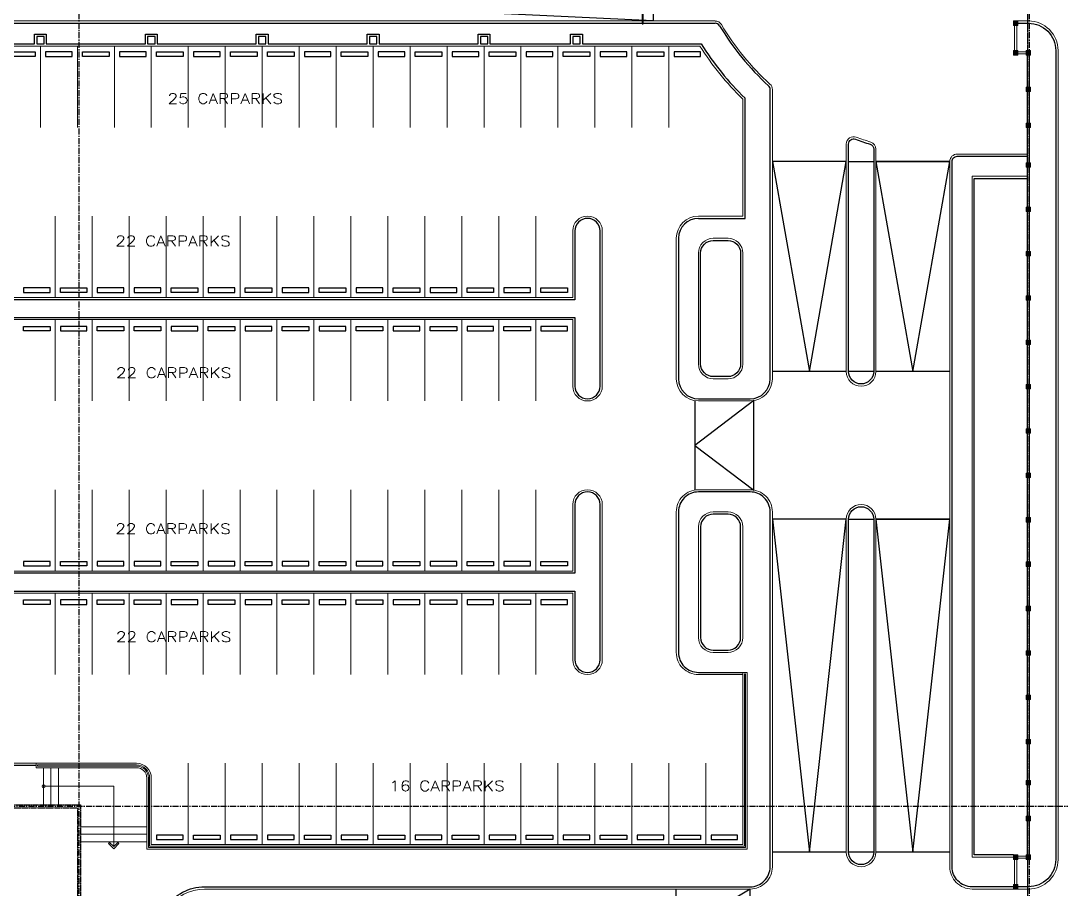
# Model space of a CAD drawing. Header units: inches. Extents: x 25089 to 72263, y 7867 to 40899.
# Drawn here: x 70016 to 70709, y 12061 to 12639 of the extents above; entities that cross this region are included whole.
import ezdxf
from ezdxf.enums import TextEntityAlignment as Align

# ---------------------------------------------------------------- set-up
doc = ezdxf.new("R2010")
doc.units = ezdxf.units.IN
doc.header["$MEASUREMENT"] = 0
for name, pattern in [('CENTER', [2, 1.25, -0.25, 0.25, -0.25]), ('CENTERX2', [4, 2.5, -0.5, 0.5, -0.5]), ('HIDDEN', [0.375, 0.25, -0.125])]:
    doc.linetypes.add(name, pattern=pattern)
for name, color, linetype in [('AR-AXIS', 9, 'CENTERX2'), ('AR-SHEET-NM', 4, 'Continuous'), ('CURB-2', 8, 'Continuous'), ('DOOR', 8, 'Continuous'), ('HIDDEN', 8, 'HIDDEN'), ('PROPERTY LINE', 3, 'CENTER'), ('RAMP', 1, 'Continuous'), ('WHEEL BUMP', 6, 'Continuous')]:
    doc.layers.add(name, color=color, linetype=linetype)
for name, color, linetype, lineweight in [('CARLINE', 8, 'Continuous', 18), ('COL', 4, 'Continuous', 18), ('COLHAT', 8, 'Continuous', 18), ('CURVE', 8, 'Continuous', 18), ('FENCEWALL', 4, 'Continuous', 18), ('RAILING', 1, 'Continuous', 18), ('schematic lines', 110, 'Continuous', 25), ('STAIR', 8, 'Continuous', 18), ('WALL2', 4, 'Continuous', 18)]:
    doc.layers.add(name, color=color, linetype=linetype, lineweight=lineweight)
doc.styles.add('ROMANS', font='romans.shx', dxfattribs={"width": 0.85})

# ---------------------------------------------------------------- blocks, each defined once
blk = doc.blocks.new('AHHMS TEMPLATE')
at = {"layer": 'COLHAT'}
h = blk.add_hatch(dxfattribs=at)
h.set_pattern_fill('ANSI31', color=8, scale=0.184599, style=0)
h.set_pattern_definition([(45, (-1499348.3847, 33706.30495), (-0.4144367825, 0.4144367825), [])])
h.paths.add_polyline_path([(-1489401.23, 83473.28), (-1489401.23, 83469.59), (-1489397.54, 83469.59), (-1489397.54, 83473.28)])
h = blk.add_hatch(dxfattribs=at)
h.set_pattern_fill('ANSI31', color=8, scale=0.184599, style=0)
h.set_pattern_definition([(45, (-1499348.3847, 33681.69174), (-0.4144367825, 0.4144367825), [])])
h.paths.add_polyline_path([(-1489401.23, 83448.66), (-1489401.23, 83444.97), (-1489397.54, 83444.97), (-1489397.54, 83448.66)])
h = blk.add_hatch(dxfattribs=at)
h.set_pattern_fill('ANSI31', color=8, scale=0.184599, style=0)
h.set_pattern_definition([(45, (-1499337.7329, 33681.69174), (-0.4144367825, 0.4144367825), [])])
h.paths.add_polyline_path([(-1489390.58, 83448.66), (-1489390.58, 83444.97), (-1489386.89, 83444.97), (-1489386.89, 83448.66)])
h = blk.add_hatch(dxfattribs=at)
h.set_pattern_fill('ANSI31', color=8, scale=0.184599, style=0)
h.set_pattern_definition([(45, (-1499337.7329, 33651.3596), (-0.4144367825, 0.4144367825), [])])
h.paths.add_polyline_path([(-1489390.58, 83418.33), (-1489390.58, 83414.64), (-1489386.89, 83414.64), (-1489386.89, 83418.33)])
h = blk.add_hatch(dxfattribs=at)
h.set_pattern_fill('ANSI31', color=8, scale=0.184599, style=0)
h.set_pattern_definition([(45, (-1499337.7329, 33621.34045), (-0.4144367825, 0.4144367825), [])])
h.paths.add_polyline_path([(-1489390.58, 83388.31), (-1489390.58, 83384.62), (-1489386.89, 83384.62), (-1489386.89, 83388.31)])
h = blk.add_hatch(dxfattribs=at)
h.set_pattern_fill('ANSI31', color=8, scale=0.184599, style=0)
h.set_pattern_definition([(45, (-1499337.7329, 33588.40766), (-0.4144367825, 0.4144367825), [])])
h.paths.add_polyline_path([(-1489390.58, 83355.38), (-1489390.58, 83351.69), (-1489386.89, 83351.69), (-1489386.89, 83355.38)])
h = blk.add_hatch(dxfattribs=at)
h.set_pattern_fill('ANSI31', color=8, scale=0.184599, style=0)
h.set_pattern_definition([(45, (-1499337.7329, 33551.48784), (-0.4144367825, 0.4144367825), [])])
h.paths.add_polyline_path([(-1489390.58, 83318.46), (-1489390.58, 83314.77), (-1489386.89, 83314.77), (-1489386.89, 83318.46)])
h = blk.add_hatch(dxfattribs=at)
h.set_pattern_fill('ANSI31', color=8, scale=0.184599, style=0)
h.set_pattern_definition([(45, (-1499337.7329, 33514.568), (-0.4144367825, 0.4144367825), [])])
h.paths.add_polyline_path([(-1489390.58, 83281.54), (-1489390.58, 83277.85), (-1489386.89, 83277.85), (-1489386.89, 83281.54)])
h = blk.add_hatch(dxfattribs=at)
h.set_pattern_fill('ANSI31', color=8, scale=0.184599, style=0)
h.set_pattern_definition([(45, (-1499337.7329, 33477.6482), (-0.4144367825, 0.4144367825), [])])
h.paths.add_polyline_path([(-1489390.58, 83244.62), (-1489390.58, 83240.93), (-1489386.89, 83240.93), (-1489386.89, 83244.62)])
h = blk.add_hatch(dxfattribs=at)
h.set_pattern_fill('ANSI31', color=8, scale=0.184599, style=0)
h.set_pattern_definition([(45, (-1499337.7329, 33440.7284), (-0.4144367825, 0.4144367825), [])])
h.paths.add_polyline_path([(-1489390.58, 83207.7), (-1489390.58, 83204.01), (-1489386.89, 83204.01), (-1489386.89, 83207.7)])
h = blk.add_hatch(dxfattribs=at)
h.set_pattern_fill('ANSI31', color=8, scale=0.184599, style=0)
h.set_pattern_definition([(45, (-1499337.7329, 33403.80857), (-0.4144367825, 0.4144367825), [])])
h.paths.add_polyline_path([(-1489390.58, 83170.78), (-1489390.58, 83167.09), (-1489386.89, 83167.09), (-1489386.89, 83170.78)])
h = blk.add_hatch(dxfattribs=at)
h.set_pattern_fill('ANSI31', color=8, scale=0.184599, style=0)
h.set_pattern_definition([(45, (-1499337.7329, 33366.88875), (-0.4144367825, 0.4144367825), [])])
h.paths.add_polyline_path([(-1489390.58, 83133.86), (-1489390.58, 83130.17), (-1489386.89, 83130.17), (-1489386.89, 83133.86)])
h = blk.add_hatch(dxfattribs=at)
h.set_pattern_fill('ANSI31', color=8, scale=0.184599, style=0)
h.set_pattern_definition([(45, (-1499337.7329, 33329.96893), (-0.4144367825, 0.4144367825), [])])
h.paths.add_polyline_path([(-1489390.58, 83096.94), (-1489390.58, 83093.25), (-1489386.89, 83093.25), (-1489386.89, 83096.94)])
h = blk.add_hatch(dxfattribs=at)
h.set_pattern_fill('ANSI31', color=8, scale=0.184599, style=0)
h.set_pattern_definition([(45, (-1499337.7329, 33293.0491), (-0.4144367825, 0.4144367825), [])])
h.paths.add_polyline_path([(-1489390.58, 83060.02), (-1489390.58, 83056.33), (-1489386.89, 83056.33), (-1489386.89, 83060.02)])
h = blk.add_hatch(dxfattribs=at)
h.set_pattern_fill('ANSI31', color=8, scale=0.184599, style=0)
h.set_pattern_definition([(45, (-1499337.7329, 33256.1293), (-0.4144367825, 0.4144367825), [])])
h.paths.add_polyline_path([(-1489390.58, 83023.1), (-1489390.58, 83019.41), (-1489386.89, 83019.41), (-1489386.89, 83023.1)])
h = blk.add_hatch(dxfattribs=at)
h.set_pattern_fill('ANSI31', color=8, scale=0.184599, style=0)
h.set_pattern_definition([(45, (-1499337.7329, 33219.2095), (-0.4144367825, 0.4144367825), [])])
h.paths.add_polyline_path([(-1489390.58, 82986.18), (-1489390.58, 82982.49), (-1489386.89, 82982.49), (-1489386.89, 82986.18)])
h = blk.add_hatch(dxfattribs=at)
h.set_pattern_fill('ANSI31', color=8, scale=0.184599, style=0)
h.set_pattern_definition([(45, (-1499337.7329, 33182.28966), (-0.4144367825, 0.4144367825), [])])
h.paths.add_polyline_path([(-1489390.58, 82949.26), (-1489390.58, 82945.57), (-1489386.89, 82945.57), (-1489386.89, 82949.26)])
h = blk.add_hatch(dxfattribs=at)
h.set_pattern_fill('ANSI31', color=8, scale=0.184599, style=0)
h.set_pattern_definition([(45, (-1499337.7329, 33145.36984), (-0.4144367825, 0.4144367825), [])])
h.paths.add_polyline_path([(-1489390.58, 82912.34), (-1489390.58, 82908.65), (-1489386.89, 82908.65), (-1489386.89, 82912.34)])
h = blk.add_hatch(dxfattribs=at)
h.set_pattern_fill('ANSI31', color=8, scale=0.184599, style=0)
h.set_pattern_definition([(45, (-1499337.7329, 33108.45), (-0.4144367825, 0.4144367825), [])])
h.paths.add_polyline_path([(-1489390.58, 82875.42), (-1489390.58, 82871.73), (-1489386.89, 82871.73), (-1489386.89, 82875.42)])
h = blk.add_hatch(dxfattribs=at)
h.set_pattern_fill('ANSI31', color=8, scale=0.184599, style=0)
h.set_pattern_definition([(45, (-1499337.7329, 33074.2262), (-0.4144367825, 0.4144367825), [])])
h.paths.add_polyline_path([(-1489390.58, 82841.2), (-1489390.58, 82837.51), (-1489386.89, 82837.51), (-1489386.89, 82841.2)])
h = blk.add_hatch(dxfattribs=at)
h.set_pattern_fill('ANSI31', color=8, scale=0.184599, style=0)
h.set_pattern_definition([(45, (-1499337.7329, 33044.5238), (-0.4144367825, 0.4144367825), [])])
h.paths.add_polyline_path([(-1489390.58, 82811.5), (-1489390.58, 82807.8), (-1489386.89, 82807.8), (-1489386.89, 82811.5)])
h = blk.add_hatch(dxfattribs=at)
h.set_pattern_fill('ANSI31', color=8, scale=0.184599, style=0)
h.set_pattern_definition([(45, (-1499348.3847, 33012.2739), (-0.4144367825, 0.4144367825), [])])
h.paths.add_polyline_path([(-1489401.23, 82779.25), (-1489401.23, 82775.55), (-1489397.54, 82775.55), (-1489397.54, 82779.25)])
h = blk.add_hatch(dxfattribs=at)
h.set_pattern_fill('ANSI31', color=8, scale=0.184599, style=0)
h.set_pattern_definition([(45, (-1499337.7329, 33012.2739), (-0.4144367825, 0.4144367825), [])])
h.paths.add_polyline_path([(-1489390.58, 82779.25), (-1489390.58, 82775.55), (-1489386.89, 82775.55), (-1489386.89, 82779.25)])
h = blk.add_hatch(dxfattribs=at)
h.set_pattern_fill('ANSI31', color=8, scale=0.184599, style=0)
h.set_pattern_definition([(45, (-1499348.3847, 32987.6607), (-0.4144367825, 0.4144367825), [])])
h.paths.add_polyline_path([(-1489401.23, 82754.63), (-1489401.23, 82750.94), (-1489397.54, 82750.94), (-1489397.54, 82754.63)])
at = {"layer": 'AR-AXIS', "color": 8, "ltscale": 2}
for p, q in [((-1490178.82, 81994.85), (-1490178.82, 85059.97)), ((-1489387.81, 81994.85), (-1489387.81, 85059.97)), ((-1492933, 82819.86), (-1488915.15, 82819.86))]:
    blk.add_line(p, q, dxfattribs=at)
at = {"layer": 'CARLINE', "color": 8}
for p, q in [((-1490211.01, 83384.73), (-1490211.01, 83452.42)), ((-1490180.24, 83384.73), (-1490180.24, 83452.42)), ((-1490149.47, 83384.73), (-1490149.47, 83452.42)), ((-1490118.71, 83384.73), (-1490118.71, 83452.42)), ((-1490087.94, 83384.73), (-1490087.94, 83452.42)), ((-1490057.17, 83384.73), (-1490057.17, 83452.42)), ((-1490026.41, 83384.73), (-1490026.41, 83452.42)), ((-1489995.64, 83384.73), (-1489995.64, 83452.42)), ((-1489964.87, 83384.73), (-1489964.87, 83452.42)), ((-1489934.11, 83384.73), (-1489934.11, 83452.42)), ((-1489903.34, 83384.73), (-1489903.34, 83452.42)), ((-1489872.57, 83384.73), (-1489872.57, 83452.42)), ((-1489841.81, 83384.73), (-1489841.81, 83452.42)), ((-1489811.04, 83384.73), (-1489811.04, 83452.42)), ((-1489780.27, 83384.73), (-1489780.27, 83452.42)), ((-1489749.51, 83384.73), (-1489749.51, 83452.42)), ((-1489718.74, 83384.73), (-1489718.74, 83452.42)), ((-1489687.97, 83384.73), (-1489687.97, 83452.42)), ((-1490198.7, 83243.21), (-1490198.7, 83310.89)), ((-1490167.93, 83243.21), (-1490167.93, 83310.89)), ((-1490137.17, 83243.21), (-1490137.17, 83310.89)), ((-1490106.4, 83243.21), (-1490106.4, 83310.89)), ((-1490075.63, 83243.21), (-1490075.63, 83310.89)), ((-1490044.87, 83243.21), (-1490044.87, 83310.89)), ((-1490014.1, 83243.21), (-1490014.1, 83310.89)), ((-1489983.33, 83243.21), (-1489983.33, 83310.89)), ((-1489952.57, 83243.21), (-1489952.57, 83310.89)), ((-1489921.8, 83243.21), (-1489921.8, 83310.89)), ((-1489891.03, 83243.21), (-1489891.03, 83310.89)), ((-1489860.27, 83243.21), (-1489860.27, 83310.89)), ((-1489829.5, 83243.21), (-1489829.5, 83310.89)), ((-1489798.73, 83243.21), (-1489798.73, 83310.89)), ((-1490198.7, 83157.06), (-1490198.7, 83224.75)), ((-1490167.93, 83157.06), (-1490167.93, 83224.75)), ((-1490137.17, 83224.75), (-1490137.17, 83157.06)), ((-1490106.4, 83224.75), (-1490106.4, 83157.06)), ((-1490075.63, 83224.75), (-1490075.63, 83157.06)), ((-1490044.87, 83224.75), (-1490044.87, 83157.06)), ((-1490014.1, 83224.75), (-1490014.1, 83157.06)), ((-1489983.33, 83224.75), (-1489983.33, 83157.06)), ((-1489952.57, 83224.75), (-1489952.57, 83157.06)), ((-1489921.8, 83224.75), (-1489921.8, 83157.06)), ((-1489891.03, 83224.75), (-1489891.03, 83157.06)), ((-1489860.27, 83224.75), (-1489860.27, 83157.06)), ((-1489829.5, 83224.75), (-1489829.5, 83157.06)), ((-1489798.73, 83224.75), (-1489798.73, 83157.06)), ((-1490198.7, 83015.53), (-1490198.7, 83083.22)), ((-1490167.93, 83015.53), (-1490167.93, 83083.22)), ((-1490137.17, 83015.53), (-1490137.17, 83083.22)), ((-1490106.4, 83015.53), (-1490106.4, 83083.22)), ((-1490075.63, 83015.53), (-1490075.63, 83083.22)), ((-1490044.87, 83015.53), (-1490044.87, 83083.22)), ((-1490014.1, 83015.53), (-1490014.1, 83083.22)), ((-1489983.33, 83015.53), (-1489983.33, 83083.22)), ((-1489952.57, 83015.53), (-1489952.57, 83083.22)), ((-1489921.8, 83015.53), (-1489921.8, 83083.22)), ((-1489891.03, 83015.53), (-1489891.03, 83083.22)), ((-1489860.27, 83015.53), (-1489860.27, 83083.22)), ((-1489829.5, 83015.53), (-1489829.5, 83083.22)), ((-1489798.73, 83015.53), (-1489798.73, 83083.22)), ((-1490198.7, 82929.39), (-1490198.7, 82997.07)), ((-1490167.93, 82929.39), (-1490167.93, 82997.07)), ((-1490137.17, 82997.07), (-1490137.17, 82929.39)), ((-1490106.4, 82997.07), (-1490106.4, 82929.39)), ((-1490075.63, 82997.07), (-1490075.63, 82929.39)), ((-1490044.87, 82997.07), (-1490044.87, 82929.39)), ((-1490014.1, 82997.07), (-1490014.1, 82929.39)), ((-1489983.33, 82997.07), (-1489983.33, 82929.39)), ((-1489952.57, 82997.07), (-1489952.57, 82929.39)), ((-1489921.8, 82997.07), (-1489921.8, 82929.39)), ((-1489891.03, 82997.07), (-1489891.03, 82929.39)), ((-1489860.27, 82997.07), (-1489860.27, 82929.39)), ((-1489829.5, 82997.07), (-1489829.5, 82929.39)), ((-1489798.73, 82997.07), (-1489798.73, 82929.39)), ((-1490087.94, 82787.86), (-1490087.94, 82855.55)), ((-1490057.17, 82787.86), (-1490057.17, 82855.55)), ((-1490026.41, 82787.86), (-1490026.41, 82855.55)), ((-1489995.64, 82787.86), (-1489995.64, 82855.55)), ((-1489964.87, 82787.86), (-1489964.87, 82855.55)), ((-1489934.11, 82787.86), (-1489934.11, 82855.55)), ((-1489903.34, 82787.86), (-1489903.34, 82855.55)), ((-1489872.57, 82787.86), (-1489872.57, 82855.55)), ((-1489841.81, 82787.86), (-1489841.81, 82855.55)), ((-1489811.04, 82787.86), (-1489811.04, 82855.55)), ((-1489780.27, 82787.86), (-1489780.27, 82855.55)), ((-1489749.51, 82787.86), (-1489749.51, 82855.55)), ((-1489718.74, 82787.86), (-1489718.74, 82855.55)), ((-1489687.97, 82787.86), (-1489687.97, 82855.55)), ((-1489657.21, 82787.86), (-1489657.21, 82855.55))]:
    blk.add_line(p, q, dxfattribs=at)
at = {"layer": 'COL', "color": 8}
for points in [[(-1489401.23, 83469.59), (-1489397.54, 83469.59), (-1489397.54, 83473.28), (-1489401.23, 83473.28)], [(-1489401.23, 83444.97), (-1489397.54, 83444.97), (-1489397.54, 83448.66), (-1489401.23, 83448.66)], [(-1489390.58, 83444.97), (-1489386.89, 83444.97), (-1489386.89, 83448.66), (-1489390.58, 83448.66)], [(-1489390.58, 83414.64), (-1489386.89, 83414.64), (-1489386.89, 83418.33), (-1489390.58, 83418.33)], [(-1489390.58, 83384.62), (-1489386.89, 83384.62), (-1489386.89, 83388.31), (-1489390.58, 83388.31)], [(-1489390.58, 83351.69), (-1489386.89, 83351.69), (-1489386.89, 83355.38), (-1489390.58, 83355.38)], [(-1489390.58, 83314.77), (-1489386.89, 83314.77), (-1489386.89, 83318.46), (-1489390.58, 83318.46)], [(-1489390.58, 83277.85), (-1489386.89, 83277.85), (-1489386.89, 83281.54), (-1489390.58, 83281.54)], [(-1489390.58, 83240.93), (-1489386.89, 83240.93), (-1489386.89, 83244.62), (-1489390.58, 83244.62)], [(-1489390.58, 83204.01), (-1489386.89, 83204.01), (-1489386.89, 83207.7), (-1489390.58, 83207.7)], [(-1489390.58, 83167.09), (-1489386.89, 83167.09), (-1489386.89, 83170.78), (-1489390.58, 83170.78)], [(-1489390.58, 83130.17), (-1489386.89, 83130.17), (-1489386.89, 83133.86), (-1489390.58, 83133.86)], [(-1489390.58, 83093.25), (-1489386.89, 83093.25), (-1489386.89, 83096.94), (-1489390.58, 83096.94)], [(-1489390.58, 83056.33), (-1489386.89, 83056.33), (-1489386.89, 83060.02), (-1489390.58, 83060.02)], [(-1489390.58, 83019.41), (-1489386.89, 83019.41), (-1489386.89, 83023.1), (-1489390.58, 83023.1)], [(-1489390.58, 82982.49), (-1489386.89, 82982.49), (-1489386.89, 82986.18), (-1489390.58, 82986.18)], [(-1489390.58, 82945.57), (-1489386.89, 82945.57), (-1489386.89, 82949.26), (-1489390.58, 82949.26)], [(-1489390.58, 82908.65), (-1489386.89, 82908.65), (-1489386.89, 82912.34), (-1489390.58, 82912.34)], [(-1489390.58, 82871.73), (-1489386.89, 82871.73), (-1489386.89, 82875.42), (-1489390.58, 82875.42)], [(-1489390.58, 82837.51), (-1489386.89, 82837.51), (-1489386.89, 82841.2), (-1489390.58, 82841.2)], [(-1489390.58, 82807.8), (-1489386.89, 82807.8), (-1489386.89, 82811.5), (-1489390.58, 82811.5)], [(-1489401.23, 82775.55), (-1489397.54, 82775.55), (-1489397.54, 82779.25), (-1489401.23, 82779.25)], [(-1489390.58, 82775.55), (-1489386.89, 82775.55), (-1489386.89, 82779.25), (-1489390.58, 82779.25)], [(-1489401.23, 82750.94), (-1489397.54, 82750.94), (-1489397.54, 82754.63), (-1489401.23, 82754.63)]]:
    blk.add_lwpolyline(points, close=True, dxfattribs=at)
at = {"layer": 'CURB-2', "color": 8}
for p, q in [((-1490403.84, 83471.43), (-1489649.51, 83471.43)), ((-1490298.38, 83454.26), (-1490215.93, 83454.26)), ((-1490206.08, 83454.26), (-1490123.63, 83454.26)), ((-1490113.78, 83454.26), (-1490031.33, 83454.26)), ((-1490021.48, 83454.26), (-1489939.03, 83454.26)), ((-1489929.18, 83454.26), (-1489846.73, 83454.26)), ((-1489836.88, 83454.26), (-1489769.81, 83454.26)), ((-1489759.97, 83454.26), (-1489661.11, 83454.26)), ((-1489603.67, 83175.52), (-1489603.67, 83416.2)), ((-1489624.6, 83309.05), (-1489624.6, 83409.04)), ((-1489538.45, 83356.36), (-1489517.53, 83356.36)), ((-1489663.36, 83309.05), (-1489624.6, 83309.05)), ((-1489679.98, 83292.43), (-1489679.98, 83175.52)), ((-1489517.53, 83181.67), (-1489538.45, 83181.67)), ((-1489663.36, 83158.9), (-1489620.29, 83158.9)), ((-1489538.45, 83058.61), (-1489517.53, 83058.61)), ((-1490214.51, 82853.71), (-1490473.14, 82853.71)), ((-1489517.53, 82781.71), (-1489538.45, 82781.71))]:
    blk.add_line(p, q, dxfattribs=at)
for points in [[(-1489397.54, 83471.43), (-1489388.73, 83471.43, -0.414214), (-1489365.97, 83448.66), (-1489365.97, 82775.55, -0.414214), (-1489388.73, 82752.79), (-1489435.69, 82752.79, -0.414214), (-1489452.3, 82769.4), (-1489452.3, 83356.36, -0.414214), (-1489448, 83360.67), (-1489389.66, 83360.67)], [(-1490800.92, 82426.66), (-1490181.89, 82426.66), (-1490181.89, 82363.28, 0.414214), (-1490177.59, 82358.98), (-1490131.01, 82358.98, 0.414214), (-1490114.4, 82375.59), (-1490114.4, 82449.43, 0.148069), (-1490120.29, 82468.88), (-1490132.5, 82487.2, -0.148069), (-1490139.01, 82508.71), (-1490139.01, 82675.16, -0.148069), (-1490132.5, 82696.66), (-1490106.59, 82735.52, -0.250765), (-1490074.34, 82752.79), (-1489620.29, 82752.79, 0.414214), (-1489603.67, 82769.4), (-1489603.67, 83064.76, 0.414214), (-1489620.29, 83081.37), (-1489663.36, 83081.37, 0.414214), (-1489679.98, 83064.76), (-1489679.98, 82947.85, 0.414214), (-1489663.36, 82931.23), (-1489626.44, 82931.23)]]:
    blk.add_lwpolyline(points, format="xyb", dxfattribs=at)
for points in [[(-1490215.93, 83454.26), (-1490215.93, 83462.26), (-1490206.08, 83462.26), (-1490206.08, 83454.26)], [(-1490207.93, 83454.26), (-1490207.93, 83460.42), (-1490214.08, 83460.42), (-1490214.08, 83454.26), (-1490207.93, 83454.26)], [(-1490123.63, 83454.26), (-1490123.63, 83462.26), (-1490113.78, 83462.26), (-1490113.78, 83454.26)], [(-1490115.63, 83454.26), (-1490115.63, 83460.42), (-1490121.78, 83460.42), (-1490121.78, 83454.26), (-1490115.63, 83454.26)], [(-1490031.33, 83454.26), (-1490031.33, 83462.26), (-1490021.48, 83462.26), (-1490021.48, 83454.26)], [(-1490023.33, 83454.26), (-1490023.33, 83460.42), (-1490029.48, 83460.42), (-1490029.48, 83454.26), (-1490023.33, 83454.26)], [(-1489939.03, 83454.26), (-1489939.03, 83462.26), (-1489929.18, 83462.26), (-1489929.18, 83454.26)], [(-1489931.03, 83454.26), (-1489931.03, 83460.42), (-1489937.18, 83460.42), (-1489937.18, 83454.26), (-1489931.03, 83454.26)], [(-1489846.73, 83454.26), (-1489846.73, 83462.26), (-1489836.88, 83462.26), (-1489836.88, 83454.26)], [(-1489838.73, 83454.26), (-1489838.73, 83460.42), (-1489844.88, 83460.42), (-1489844.88, 83454.26), (-1489838.73, 83454.26)], [(-1489769.81, 83454.26), (-1489769.81, 83462.26), (-1489759.97, 83462.26), (-1489759.97, 83454.26)], [(-1489761.81, 83454.26), (-1489761.81, 83460.42), (-1489767.97, 83460.42), (-1489767.97, 83454.26), (-1489761.81, 83454.26)], [(-1489401.23, 82779.25), (-1489433.84, 82779.25), (-1489433.84, 83342.21), (-1489389.66, 83342.21)]]:
    blk.add_lwpolyline(points, dxfattribs=at)
for points in [[(-1489532.63, 83374.91, 0.014289), (-1489520.56, 83370.77, -0.328322), (-1489517.53, 83366.66), (-1489517.53, 83181.67, -1), (-1489538.45, 83181.67), (-1489538.45, 83370.88, -0.523732)], [(-1490467.6, 83169.37, 1), (-1490446.68, 83169.37), (-1490446.68, 83226.59), (-1489766.12, 83226.59), (-1489766.12, 83169.37, 1), (-1489745.2, 83169.37), (-1489745.2, 83298.58, 1), (-1489766.12, 83298.58), (-1489766.12, 83241.36), (-1490446.68, 83241.36), (-1490446.68, 83298.58, 1), (-1490467.6, 83298.58)], [(-1489651.06, 83177.36, -0.414214), (-1489661.52, 83187.83), (-1489661.52, 83280.12, -0.414214), (-1489651.06, 83290.59), (-1489638.75, 83290.59, -0.414214), (-1489628.29, 83280.12), (-1489628.29, 83187.83, -0.414214), (-1489638.75, 83177.36)], [(-1490467.6, 82941.69, 1), (-1490446.68, 82941.69), (-1490446.68, 82998.92), (-1489766.12, 82998.92), (-1489766.12, 82941.69, 1), (-1489745.2, 82941.69), (-1489745.2, 83070.91, 1), (-1489766.12, 83070.91), (-1489766.12, 83013.69), (-1490446.68, 83013.69), (-1490446.68, 83070.91, 1), (-1490467.6, 83070.91)], [(-1489538.45, 83058.61, -1), (-1489517.53, 83058.61), (-1489517.53, 82781.71, -1), (-1489538.45, 82781.71)], [(-1489651.06, 83062.91, 0.414214), (-1489661.52, 83052.45), (-1489661.52, 82960.15, 0.414214), (-1489651.06, 82949.69), (-1489638.75, 82949.69, 0.414214), (-1489628.29, 82960.15), (-1489628.29, 83052.45, 0.414214), (-1489638.75, 83062.91)]]:
    blk.add_lwpolyline(points, format="xyb", close=True, dxfattribs=at)
for centre, radius, start, end in [((-1489649.51, 83467.12), 4.31, 30.89815, 90), ((-1489454.15, 83584.04), 223.36, 210.89815, 227.49337), ((-1489454.15, 83584.04), 244.29, 212.08889, 225.7546), ((-1489607.98, 83416.2), 4.31, 0, 47.49337), ((-1489663.36, 83292.43), 16.61, 90, 180), ((-1489663.36, 83175.52), 16.61, 180, 270), ((-1489620.29, 83175.52), 16.61, 270, 0)]:
    blk.add_arc(centre, radius, start, end, dxfattribs=at)
at = {"layer": 'CURVE', "color": 8}
for p, q in [((-1490403.84, 83473.28), (-1489649.51, 83473.28)), ((-1490426.37, 83452.42), (-1489662.13, 83452.42)), ((-1489601.83, 83175.52), (-1489601.83, 83416.2)), ((-1489626.44, 83310.89), (-1489626.44, 83408.26)), ((-1489663.36, 83310.89), (-1489626.44, 83310.89)), ((-1489767.97, 83243.21), (-1489767.97, 83298.58)), ((-1489743.35, 83169.37), (-1489743.35, 83298.58)), ((-1489681.82, 83292.43), (-1489681.82, 83175.52)), ((-1490444.83, 83243.21), (-1489767.97, 83243.21)), ((-1490444.83, 83224.75), (-1489767.97, 83224.75)), ((-1489767.97, 83224.75), (-1489767.97, 83169.37)), ((-1489663.36, 83157.06), (-1489620.29, 83157.06)), ((-1490214.51, 82855.55), (-1490473.14, 82855.55))]:
    blk.add_line(p, q, dxfattribs=at)
for points in [[(-1489397.54, 83473.28), (-1489388.73, 83473.28, -0.414214), (-1489364.12, 83448.66), (-1489364.12, 82775.55, -0.414214), (-1489388.73, 82750.94), (-1489435.69, 82750.94, -0.414214), (-1489454.15, 82769.4), (-1489454.15, 83356.36, -0.414214), (-1489448, 83362.52), (-1489389.66, 83362.52)], [(-1489531.98, 83376.64, 0.014289), (-1489520.01, 83372.53, -0.328322), (-1489515.68, 83366.66), (-1489515.68, 83181.67, -1), (-1489540.3, 83181.67), (-1489540.3, 83370.88, -0.523732), (-1489531.98, 83376.64)], [(-1489651.06, 83175.52, -0.414214), (-1489663.36, 83187.83), (-1489663.36, 83280.12, -0.414214), (-1489651.06, 83292.43), (-1489638.75, 83292.43, -0.414214), (-1489626.44, 83280.12), (-1489626.44, 83187.83, -0.414214), (-1489638.75, 83175.52), (-1489651.06, 83175.52)], [(-1490799.07, 82424.82), (-1490183.74, 82424.82), (-1490183.74, 82363.28, 0.414214), (-1490177.59, 82357.13), (-1490131.01, 82357.13, 0.414214), (-1490112.55, 82375.59), (-1490112.55, 82449.43, 0.148069), (-1490118.75, 82469.91), (-1490130.97, 82488.23, -0.148069), (-1490137.17, 82508.71), (-1490137.17, 82675.16, -0.148069), (-1490130.97, 82695.64), (-1490105.06, 82734.5, -0.250765), (-1490074.34, 82750.94), (-1489620.29, 82750.94, 0.414214), (-1489601.83, 82769.4), (-1489601.83, 83064.76, 0.414214), (-1489620.29, 83083.22), (-1489663.36, 83083.22, 0.414214), (-1489681.82, 83064.76), (-1489681.82, 82947.85, 0.414214), (-1489663.36, 82929.39), (-1489626.44, 82929.39)], [(-1490469.44, 82941.69, 1), (-1490444.83, 82941.69), (-1490444.83, 82997.07), (-1489767.97, 82997.07), (-1489767.97, 82941.69, 1), (-1489743.35, 82941.69), (-1489743.35, 83070.91, 1), (-1489767.97, 83070.91), (-1489767.97, 83015.53), (-1490444.83, 83015.53), (-1490444.83, 83070.91, 1), (-1490469.44, 83070.91), (-1490469.44, 82941.69)], [(-1489540.3, 83058.61, -1), (-1489515.68, 83058.61), (-1489515.68, 82781.71, -1), (-1489540.3, 82781.71), (-1489540.3, 83058.61)], [(-1489651.06, 83064.76, 0.414214), (-1489663.36, 83052.45), (-1489663.36, 82960.15, 0.414214), (-1489651.06, 82947.85), (-1489638.75, 82947.85, 0.414214), (-1489626.44, 82960.15), (-1489626.44, 83052.45, 0.414214), (-1489638.75, 83064.76), (-1489651.06, 83064.76)]]:
    blk.add_lwpolyline(points, format="xyb", dxfattribs=at)
blk.add_lwpolyline([(-1489401.23, 82777.4), (-1489435.69, 82777.4), (-1489435.69, 83344.06), (-1489389.66, 83344.06)], dxfattribs=at)
for centre, radius, start, end in [((-1489649.51, 83467.12), 6.15, 30.89815, 90), ((-1489454.15, 83584.04), 221.52, 210.89815, 227.49337), ((-1489454.15, 83584.04), 246.13, 212.32696, 225.57299), ((-1489607.98, 83416.2), 6.15, 0, 47.49337), ((-1489755.66, 83298.58), 12.31, 0, 180), ((-1489663.36, 83292.43), 18.46, 90, 180), ((-1489663.36, 83175.52), 18.46, 180, 270), ((-1489620.29, 83175.52), 18.46, 270, 0), ((-1489755.66, 83169.37), 12.31, 180, 0)]:
    blk.add_arc(centre, radius, start, end, dxfattribs=at)
at = {"layer": 'DOOR', "color": 8}
blk.add_lwpolyline([(-1489710.07, 83470.82), (-1489709.45, 83470.82), (-1489709.45, 83544.66), (-1489710.07, 83544.66)], close=True, dxfattribs=at)
at = {"layer": 'FENCEWALL', "color": 8}
for p, q in [((-1489400.31, 83448.66), (-1489400.31, 83469.59)), ((-1489398.46, 83448.66), (-1489398.46, 83469.59)), ((-1489390.58, 83447.74), (-1489397.54, 83447.74)), ((-1489390.58, 83445.89), (-1489397.54, 83445.89)), ((-1489389.66, 83444.97), (-1489389.66, 83418.33)), ((-1489387.81, 83444.97), (-1489387.81, 83418.33)), ((-1489389.66, 83414.64), (-1489389.66, 83388.31)), ((-1489387.81, 83414.64), (-1489387.81, 83388.31)), ((-1489389.66, 83355.38), (-1489389.66, 83384.62)), ((-1489387.81, 83355.38), (-1489387.81, 83384.62)), ((-1489389.66, 83318.46), (-1489389.66, 83351.69)), ((-1489387.81, 83318.46), (-1489387.81, 83351.69)), ((-1489389.66, 83281.54), (-1489389.66, 83314.77)), ((-1489387.81, 83281.54), (-1489387.81, 83314.77)), ((-1489389.66, 83277.85), (-1489389.66, 83244.62)), ((-1489387.81, 83277.85), (-1489387.81, 83244.62)), ((-1489389.66, 83207.7), (-1489389.66, 83240.93)), ((-1489387.81, 83207.7), (-1489387.81, 83240.93)), ((-1489389.66, 83204.01), (-1489389.66, 83170.78)), ((-1489387.81, 83204.01), (-1489387.81, 83170.78)), ((-1489389.66, 83133.86), (-1489389.66, 83167.09)), ((-1489387.81, 83133.86), (-1489387.81, 83167.09)), ((-1489389.66, 83130.17), (-1489389.66, 83096.94)), ((-1489387.81, 83130.17), (-1489387.81, 83096.94)), ((-1489389.66, 83060.02), (-1489389.66, 83093.25)), ((-1489387.81, 83060.02), (-1489387.81, 83093.25)), ((-1489389.66, 83056.33), (-1489389.66, 83023.1)), ((-1489387.81, 83056.33), (-1489387.81, 83023.1)), ((-1489389.66, 82986.18), (-1489389.66, 83019.41)), ((-1489387.81, 82986.18), (-1489387.81, 83019.41)), ((-1489389.66, 82982.49), (-1489389.66, 82949.26)), ((-1489387.81, 82982.49), (-1489387.81, 82949.26)), ((-1489389.66, 82912.34), (-1489389.66, 82945.57)), ((-1489387.81, 82912.34), (-1489387.81, 82945.57)), ((-1489389.66, 82908.65), (-1489389.66, 82875.42)), ((-1489387.81, 82908.65), (-1489387.81, 82875.42)), ((-1489389.66, 82841.2), (-1489389.66, 82871.73)), ((-1489387.81, 82841.2), (-1489387.81, 82871.73)), ((-1489389.66, 82837.51), (-1489389.66, 82811.5)), ((-1489387.81, 82837.51), (-1489387.81, 82811.5)), ((-1489389.66, 82779.25), (-1489389.66, 82807.8)), ((-1489387.81, 82779.25), (-1489387.81, 82807.8)), ((-1489400.31, 82775.55), (-1489400.31, 82754.63)), ((-1489398.46, 82775.55), (-1489398.46, 82754.63)), ((-1489390.58, 82778.32), (-1489397.54, 82778.32)), ((-1489390.58, 82776.48), (-1489397.54, 82776.48))]:
    blk.add_line(p, q, dxfattribs=at)
at = {"layer": 'HIDDEN', "color": 8}
blk.add_lwpolyline([(-1490805.22, 82821.09), (-1490177.59, 82821.09), (-1490177.59, 82821.09), (-1490177.59, 82459.28), (-1490805.22, 82459.28), (-1490805.22, 82821.09)], dxfattribs=at)
blk.add_lwpolyline([(-1490802.76, 82818.63), (-1490180.05, 82818.63), (-1490180.05, 82461.74), (-1490802.76, 82461.74)], close=True, dxfattribs=at)
at = {"layer": 'PROPERTY LINE', "color": 8}
blk.add_lwpolyline([(-1492441.15, 84577.12), (-1492478.07, 84540.2), (-1492478.07, 82288.09), (-1492428.85, 82238.86), (-1489438.34, 82238.86), (-1489389.12, 82288.09), (-1489389.12, 84527.89), (-1489438.34, 84577.12), (-1492441.15, 84577.12)], dxfattribs=at)
at = {"layer": 'RAILING', "color": 8}
for p, q in [((-1489625.06, 82929.88), (-1489625.06, 82786.48)), ((-1489624.13, 82929.88), (-1489625.06, 82929.88)), ((-1489624.13, 82929.88), (-1489624.13, 82785.55)), ((-1490131.01, 82854.17), (-1490213.28, 82854.17)), ((-1490213.28, 82854.17), (-1490213.28, 82853.25)), ((-1490131.01, 82853.25), (-1490213.28, 82853.25)), ((-1490121.01, 82843.25), (-1490121.01, 82785.55)), ((-1490120.09, 82843.25), (-1490120.09, 82786.48)), ((-1490121.01, 82785.55), (-1489624.13, 82785.55)), ((-1490120.09, 82786.48), (-1489625.06, 82786.48))]:
    blk.add_line(p, q, dxfattribs=at)
for radius in [10.92, 10]:
    blk.add_arc((-1490131.01, 82843.25), radius, 0, 90, dxfattribs=at)
at = {"layer": 'RAMP', "color": 8}
for p, q in [((-1489515.68, 83356.36), (-1489454.15, 83356.36)), ((-1489540.3, 83181.67), (-1489601.83, 83181.67)), ((-1489454.15, 83181.67), (-1489515.68, 83181.67)), ((-1489666.44, 83157.06), (-1489666.44, 83083.22)), ((-1489515.68, 83058.61), (-1489454.15, 83058.61)), ((-1489540.3, 82781.71), (-1489601.83, 82781.71)), ((-1489454.15, 82781.71), (-1489515.68, 82781.71)), ((-1489681.82, 82677.1), (-1489681.82, 82750.94))]:
    blk.add_line(p, q, dxfattribs=at)
for points in [[(-1489701.15, 83473.28), (-1490344.34, 83504.04), (-1489701.15, 83534.81), (-1489701.15, 83473.28)], [(-1489701.15, 83534.81), (-1489701.15, 83473.28)], [(-1489601.74, 83356.36), (-1489571.06, 83181.67), (-1489540.3, 83356.36), (-1489601.74, 83356.36)], [(-1489515.68, 83356.36), (-1489484.92, 83181.67), (-1489454.15, 83356.36), (-1489515.68, 83356.36)], [(-1489617.21, 83082.96), (-1489617.21, 83157.34), (-1489666.44, 83120.14), (-1489617.21, 83082.96)], [(-1489601.83, 83058.61), (-1489571.06, 82781.71), (-1489540.3, 83058.61), (-1489601.83, 83058.61)], [(-1489515.68, 83058.61), (-1489484.92, 82781.71), (-1489454.15, 83058.61), (-1489515.68, 83058.61)], [(-1489620.29, 82750.94), (-1489681.82, 82714.02), (-1489620.29, 82677.1), (-1489620.29, 82750.94)]]:
    blk.add_lwpolyline(points, dxfattribs=at)
at = {"layer": 'STAIR', "color": 8}
for p, q in [((-1490208.35, 82821.09), (-1490208.35, 82851.86)), ((-1490202.2, 82821.09), (-1490202.2, 82851.86)), ((-1490196.05, 82821.09), (-1490196.05, 82851.86)), ((-1490207.12, 82836.48), (-1490149.99, 82836.48)), ((-1490149.99, 82786.23), (-1490149.99, 82836.48)), ((-1490122.4, 82802.63), (-1490177.59, 82802.63)), ((-1490122.4, 82796.48), (-1490177.59, 82796.48)), ((-1490122.4, 82790.33), (-1490177.59, 82790.33)), ((-1490154.34, 82788.84), (-1490153.47, 82789.71)), ((-1490149.99, 82784.49), (-1490154.34, 82788.84)), ((-1490149.99, 82786.23), (-1490153.47, 82789.71)), ((-1490149.99, 82786.23), (-1490146.51, 82789.71)), ((-1490149.99, 82784.49), (-1490145.64, 82788.84)), ((-1490145.64, 82788.84), (-1490146.51, 82789.71))]:
    blk.add_line(p, q, dxfattribs=at)
blk.add_circle((-1490208.35, 82836.48), 1.23, dxfattribs=at)
at = {"layer": 'WALL2', "color": 8}
for p, q in [((-1489626.44, 82787.86), (-1489626.44, 82931.23)), ((-1489626.44, 82931.23), (-1489622.75, 82931.23)), ((-1489622.75, 82784.17), (-1489622.75, 82931.23)), ((-1490131.01, 82855.55), (-1490214.51, 82855.55)), ((-1490214.51, 82851.86), (-1490214.51, 82855.55)), ((-1490131.01, 82851.86), (-1490214.51, 82851.86)), ((-1490122.4, 82784.17), (-1490122.4, 82843.25)), ((-1490118.71, 82787.86), (-1490118.71, 82843.25)), ((-1490122.4, 82784.17), (-1489622.75, 82784.17)), ((-1490118.71, 82787.86), (-1489626.44, 82787.86))]:
    blk.add_line(p, q, dxfattribs=at)
for radius in [12.31, 8.61]:
    blk.add_arc((-1490131.01, 82843.25), radius, 0, 90, dxfattribs=at)
at = {"layer": 'WHEEL BUMP', "color": 8}
for points in [[(-1490215.31, 83447.49), (-1490215.31, 83443.8), (-1490237.46, 83443.8), (-1490237.46, 83447.49)], [(-1490206.7, 83447.49), (-1490206.7, 83443.8), (-1490184.55, 83443.8), (-1490184.55, 83447.49)], [(-1490153.78, 83447.49), (-1490153.78, 83443.8), (-1490175.93, 83443.8), (-1490175.93, 83447.49)], [(-1490145.17, 83447.49), (-1490145.17, 83443.8), (-1490123.01, 83443.8), (-1490123.01, 83447.49)], [(-1490092.25, 83447.49), (-1490092.25, 83443.8), (-1490114.4, 83443.8), (-1490114.4, 83447.49)], [(-1490083.63, 83447.49), (-1490083.63, 83443.8), (-1490061.48, 83443.8), (-1490061.48, 83447.49)], [(-1490030.71, 83447.49), (-1490030.71, 83443.8), (-1490052.87, 83443.8), (-1490052.87, 83447.49)], [(-1489999.95, 83447.49), (-1489999.95, 83443.8), (-1490022.1, 83443.8), (-1490022.1, 83447.49)], [(-1489991.33, 83447.49), (-1489991.33, 83443.8), (-1489969.18, 83443.8), (-1489969.18, 83447.49)], [(-1489938.41, 83447.49), (-1489938.41, 83443.8), (-1489960.57, 83443.8), (-1489960.57, 83447.49)], [(-1489929.8, 83447.49), (-1489929.8, 83443.8), (-1489907.65, 83443.8), (-1489907.65, 83447.49)], [(-1489876.88, 83447.49), (-1489876.88, 83443.8), (-1489899.03, 83443.8), (-1489899.03, 83447.49)], [(-1489868.27, 83447.49), (-1489868.27, 83443.8), (-1489846.11, 83443.8), (-1489846.11, 83447.49)], [(-1489815.35, 83447.49), (-1489815.35, 83443.8), (-1489837.5, 83443.8), (-1489837.5, 83447.49)], [(-1489806.73, 83447.49), (-1489806.73, 83443.8), (-1489784.58, 83443.8), (-1489784.58, 83447.49)], [(-1489753.82, 83447.49), (-1489753.82, 83443.8), (-1489775.97, 83443.8), (-1489775.97, 83447.49)], [(-1489745.2, 83447.49), (-1489745.2, 83443.8), (-1489723.05, 83443.8), (-1489723.05, 83447.49)], [(-1489692.28, 83447.49), (-1489692.28, 83443.8), (-1489714.43, 83443.8), (-1489714.43, 83447.49)], [(-1489683.67, 83447.49), (-1489683.67, 83443.8), (-1489661.52, 83443.8), (-1489661.52, 83447.49)], [(-1490203.01, 83247.43), (-1490203.01, 83251.12), (-1490225.16, 83251.12), (-1490225.16, 83247.43)], [(-1490194.39, 83247.43), (-1490194.39, 83251.12), (-1490172.24, 83251.12), (-1490172.24, 83247.43)], [(-1490141.47, 83247.43), (-1490141.47, 83251.12), (-1490163.63, 83251.12), (-1490163.63, 83247.43)], [(-1490110.71, 83247.43), (-1490110.71, 83251.12), (-1490132.86, 83251.12), (-1490132.86, 83247.43)], [(-1490102.09, 83247.43), (-1490102.09, 83251.12), (-1490079.94, 83251.12), (-1490079.94, 83247.43)], [(-1490049.17, 83247.43), (-1490049.17, 83251.12), (-1490071.33, 83251.12), (-1490071.33, 83247.43)], [(-1490040.56, 83247.43), (-1490040.56, 83251.12), (-1490018.41, 83251.12), (-1490018.41, 83247.43)], [(-1489987.64, 83247.43), (-1489987.64, 83251.12), (-1490009.79, 83251.12), (-1490009.79, 83247.43)], [(-1489979.03, 83247.43), (-1489979.03, 83251.12), (-1489956.87, 83251.12), (-1489956.87, 83247.43)], [(-1489926.11, 83247.43), (-1489926.11, 83251.12), (-1489948.26, 83251.12), (-1489948.26, 83247.43)], [(-1489917.49, 83247.43), (-1489917.49, 83251.12), (-1489895.34, 83251.12), (-1489895.34, 83247.43)], [(-1489864.57, 83247.43), (-1489864.57, 83251.12), (-1489886.73, 83251.12), (-1489886.73, 83247.43)], [(-1489855.96, 83247.43), (-1489855.96, 83251.12), (-1489833.81, 83251.12), (-1489833.81, 83247.43)], [(-1489803.04, 83247.43), (-1489803.04, 83251.12), (-1489825.19, 83251.12), (-1489825.19, 83247.43)], [(-1489794.43, 83247.43), (-1489794.43, 83251.12), (-1489772.28, 83251.12), (-1489772.28, 83247.43)], [(-1490203.01, 83219.12), (-1490203.01, 83215.43), (-1490225.16, 83215.43), (-1490225.16, 83219.12)], [(-1490194.39, 83219.12), (-1490194.39, 83215.43), (-1490172.24, 83215.43), (-1490172.24, 83219.12)], [(-1490141.47, 83219.12), (-1490141.47, 83215.43), (-1490163.63, 83215.43), (-1490163.63, 83219.12)], [(-1490110.71, 83219.12), (-1490110.71, 83215.43), (-1490132.86, 83215.43), (-1490132.86, 83219.12)], [(-1490102.09, 83219.12), (-1490102.09, 83215.43), (-1490079.94, 83215.43), (-1490079.94, 83219.12)], [(-1490049.17, 83219.12), (-1490049.17, 83215.43), (-1490071.33, 83215.43), (-1490071.33, 83219.12)], [(-1490040.56, 83219.12), (-1490040.56, 83215.43), (-1490018.41, 83215.43), (-1490018.41, 83219.12)], [(-1489987.64, 83219.12), (-1489987.64, 83215.43), (-1490009.79, 83215.43), (-1490009.79, 83219.12)], [(-1489979.03, 83219.12), (-1489979.03, 83215.43), (-1489956.87, 83215.43), (-1489956.87, 83219.12)], [(-1489926.11, 83219.12), (-1489926.11, 83215.43), (-1489948.26, 83215.43), (-1489948.26, 83219.12)], [(-1489917.49, 83219.12), (-1489917.49, 83215.43), (-1489895.34, 83215.43), (-1489895.34, 83219.12)], [(-1489864.57, 83219.12), (-1489864.57, 83215.43), (-1489886.73, 83215.43), (-1489886.73, 83219.12)], [(-1489855.96, 83219.12), (-1489855.96, 83215.43), (-1489833.81, 83215.43), (-1489833.81, 83219.12)], [(-1489803.04, 83219.12), (-1489803.04, 83215.43), (-1489825.19, 83215.43), (-1489825.19, 83219.12)], [(-1489794.43, 83219.12), (-1489794.43, 83215.43), (-1489772.28, 83215.43), (-1489772.28, 83219.12)], [(-1490203.01, 83019.75), (-1490203.01, 83023.45), (-1490225.16, 83023.45), (-1490225.16, 83019.75)], [(-1490194.39, 83019.75), (-1490194.39, 83023.45), (-1490172.24, 83023.45), (-1490172.24, 83019.75)], [(-1490141.47, 83019.75), (-1490141.47, 83023.45), (-1490163.63, 83023.45), (-1490163.63, 83019.75)], [(-1490110.71, 83019.75), (-1490110.71, 83023.45), (-1490132.86, 83023.45), (-1490132.86, 83019.75)], [(-1490102.09, 83019.75), (-1490102.09, 83023.45), (-1490079.94, 83023.45), (-1490079.94, 83019.75)], [(-1490049.17, 83019.75), (-1490049.17, 83023.45), (-1490071.33, 83023.45), (-1490071.33, 83019.75)], [(-1490040.56, 83019.75), (-1490040.56, 83023.45), (-1490018.41, 83023.45), (-1490018.41, 83019.75)], [(-1489987.64, 83019.75), (-1489987.64, 83023.45), (-1490009.79, 83023.45), (-1490009.79, 83019.75)], [(-1489979.03, 83019.75), (-1489979.03, 83023.45), (-1489956.87, 83023.45), (-1489956.87, 83019.75)], [(-1489926.11, 83019.75), (-1489926.11, 83023.45), (-1489948.26, 83023.45), (-1489948.26, 83019.75)], [(-1489917.49, 83019.75), (-1489917.49, 83023.45), (-1489895.34, 83023.45), (-1489895.34, 83019.75)], [(-1489864.57, 83019.75), (-1489864.57, 83023.45), (-1489886.73, 83023.45), (-1489886.73, 83019.75)], [(-1489855.96, 83019.75), (-1489855.96, 83023.45), (-1489833.81, 83023.45), (-1489833.81, 83019.75)], [(-1489803.04, 83019.75), (-1489803.04, 83023.45), (-1489825.19, 83023.45), (-1489825.19, 83019.75)], [(-1489794.43, 83019.75), (-1489794.43, 83023.45), (-1489772.28, 83023.45), (-1489772.28, 83019.75)], [(-1490203.01, 82991.45), (-1490203.01, 82987.76), (-1490225.16, 82987.76), (-1490225.16, 82991.45)], [(-1490194.39, 82991.45), (-1490194.39, 82987.76), (-1490172.24, 82987.76), (-1490172.24, 82991.45)], [(-1490141.47, 82991.45), (-1490141.47, 82987.76), (-1490163.63, 82987.76), (-1490163.63, 82991.45)], [(-1490110.71, 82991.45), (-1490110.71, 82987.76), (-1490132.86, 82987.76), (-1490132.86, 82991.45)], [(-1490102.09, 82991.45), (-1490102.09, 82987.76), (-1490079.94, 82987.76), (-1490079.94, 82991.45)], [(-1490049.17, 82991.45), (-1490049.17, 82987.76), (-1490071.33, 82987.76), (-1490071.33, 82991.45)], [(-1490040.56, 82991.45), (-1490040.56, 82987.76), (-1490018.41, 82987.76), (-1490018.41, 82991.45)], [(-1489987.64, 82991.45), (-1489987.64, 82987.76), (-1490009.79, 82987.76), (-1490009.79, 82991.45)], [(-1489979.03, 82991.45), (-1489979.03, 82987.76), (-1489956.87, 82987.76), (-1489956.87, 82991.45)], [(-1489926.11, 82991.45), (-1489926.11, 82987.76), (-1489948.26, 82987.76), (-1489948.26, 82991.45)], [(-1489917.49, 82991.45), (-1489917.49, 82987.76), (-1489895.34, 82987.76), (-1489895.34, 82991.45)], [(-1489864.57, 82991.45), (-1489864.57, 82987.76), (-1489886.73, 82987.76), (-1489886.73, 82991.45)], [(-1489855.96, 82991.45), (-1489855.96, 82987.76), (-1489833.81, 82987.76), (-1489833.81, 82991.45)], [(-1489803.04, 82991.45), (-1489803.04, 82987.76), (-1489825.19, 82987.76), (-1489825.19, 82991.45)], [(-1489794.43, 82991.45), (-1489794.43, 82987.76), (-1489772.28, 82987.76), (-1489772.28, 82991.45)], [(-1490092.25, 82792.08), (-1490092.25, 82795.77), (-1490114.4, 82795.77), (-1490114.4, 82792.08)], [(-1490083.63, 82792.08), (-1490083.63, 82795.77), (-1490061.48, 82795.77), (-1490061.48, 82792.08)], [(-1490030.71, 82792.08), (-1490030.71, 82795.77), (-1490052.87, 82795.77), (-1490052.87, 82792.08)], [(-1489999.95, 82792.08), (-1489999.95, 82795.77), (-1490022.1, 82795.77), (-1490022.1, 82792.08)], [(-1489991.33, 82792.08), (-1489991.33, 82795.77), (-1489969.18, 82795.77), (-1489969.18, 82792.08)], [(-1489938.41, 82792.08), (-1489938.41, 82795.77), (-1489960.57, 82795.77), (-1489960.57, 82792.08)], [(-1489929.8, 82792.08), (-1489929.8, 82795.77), (-1489907.65, 82795.77), (-1489907.65, 82792.08)], [(-1489876.88, 82792.08), (-1489876.88, 82795.77), (-1489899.03, 82795.77), (-1489899.03, 82792.08)], [(-1489868.27, 82792.08), (-1489868.27, 82795.77), (-1489846.11, 82795.77), (-1489846.11, 82792.08)], [(-1489815.35, 82792.08), (-1489815.35, 82795.77), (-1489837.5, 82795.77), (-1489837.5, 82792.08)], [(-1489806.73, 82792.08), (-1489806.73, 82795.77), (-1489784.58, 82795.77), (-1489784.58, 82792.08)], [(-1489753.82, 82792.08), (-1489753.82, 82795.77), (-1489775.97, 82795.77), (-1489775.97, 82792.08)], [(-1489745.2, 82792.08), (-1489745.2, 82795.77), (-1489723.05, 82795.77), (-1489723.05, 82792.08)], [(-1489692.28, 82792.08), (-1489692.28, 82795.77), (-1489714.43, 82795.77), (-1489714.43, 82792.08)], [(-1489683.67, 82792.08), (-1489683.67, 82795.77), (-1489661.52, 82795.77), (-1489661.52, 82792.08)], [(-1489630.75, 82792.08), (-1489630.75, 82795.77), (-1489652.9, 82795.77), (-1489652.9, 82792.08)]]:
    blk.add_lwpolyline(points, close=True, dxfattribs=at)
at = {"layer": 'AR-SHEET-NM', "color": 8, "style": 'ROMANS', "width": 1.2}
for s, p in [('25 CARPARKS', (-1490057.17, 83408.71)), ('22 CARPARKS', (-1490100.67, 83290.19)), ('22 CARPARKS', (-1490100.17, 83180.5)), ('22 CARPARKS', (-1490100.67, 83050.73)), ('22 CARPARKS', (-1490100.17, 82960.83)), ('16 CARPARKS', (-1489872.57, 82836.69))]:
    blk.add_text(s, height=8.6146, dxfattribs=at).set_placement(p, align=Align.MIDDLE_CENTER)

msp = doc.modelspace()

# ---------------------------------------------------------------- block references
at = {"layer": 'schematic lines', "xscale": 0.8, "yscale": 0.8, "zscale": 0.8}
msp.add_blockref('AHHMS TEMPLATE', (1262198.22, -54140.07), dxfattribs=at)

doc.saveas('drawing.dxf')
